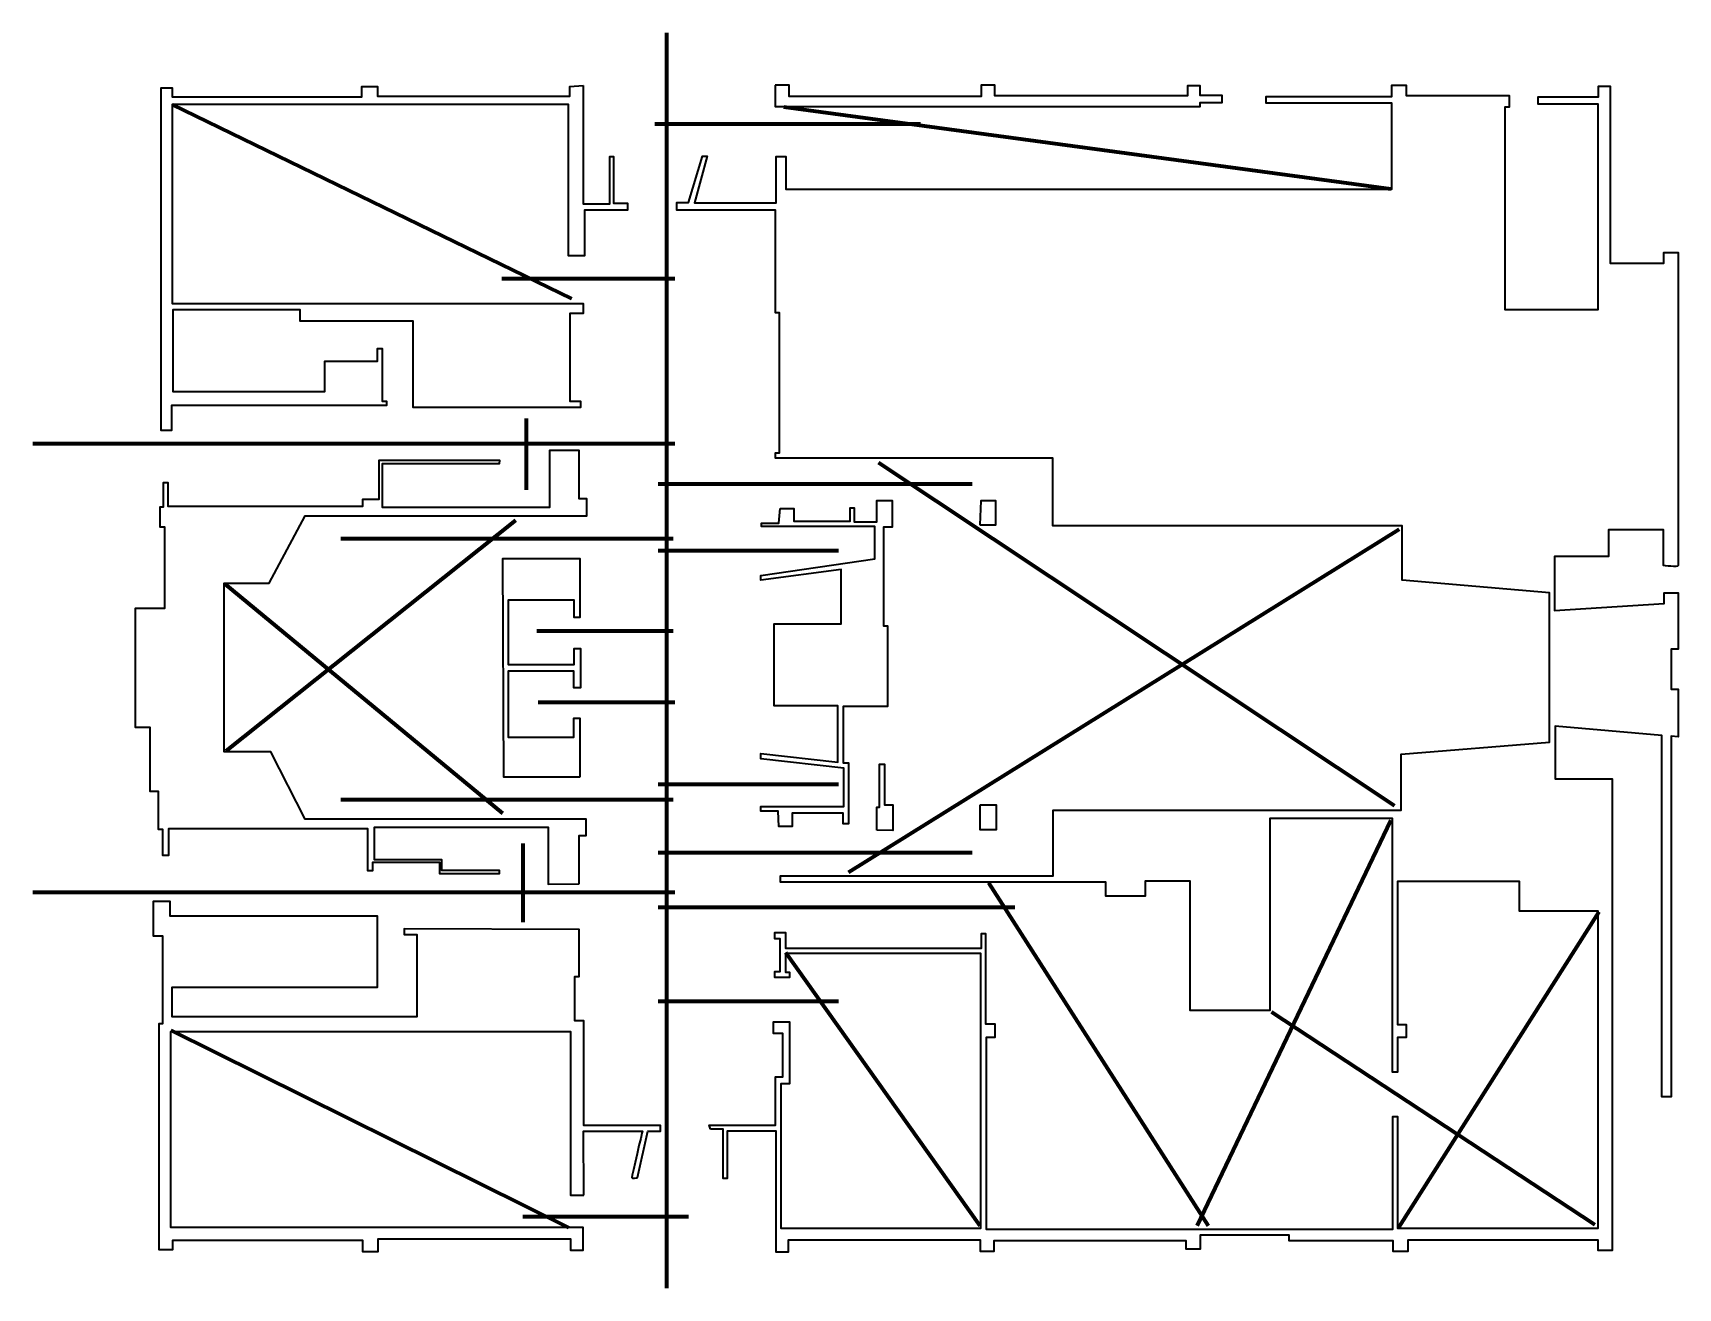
# Model space of a CAD drawing. Header units: inches. Extents: x 5 to 212, y 64 to 222.
import ezdxf

# ---------------------------------------------------------------- set-up
doc = ezdxf.new("R2010")
doc.units = ezdxf.units.IN
doc.header["$MEASUREMENT"] = 0
doc.layers.add('Layer 2', color=7, linetype='Continuous')
doc.layers.add('Layer 3', color=7, linetype='Continuous')

msp = doc.modelspace()

# ---------------------------------------------------------------- linework, layer by layer
at = {"layer": 'Layer 2', "color": 1, "lineweight": 35}
for points in [[(74.33, 215.34), (74.33, 200.5), (77.69, 200.5), (77.69, 206.42), (78.13, 206.42), (78.13, 200.59), (79.9, 200.59), (79.9, 199.71), (74.51, 199.71), (74.51, 193.97), (72.48, 193.97), (72.48, 212.95), (22.68, 212.95), (22.68, 187.97), (74.33, 187.97), (74.33, 186.73), (72.66, 186.73), (72.66, 175.69), (73.98, 175.69), (73.98, 174.9), (52.97, 174.9), (52.97, 185.76), (38.75, 185.76), (38.75, 187.17), (22.77, 187.17), (22.77, 176.93), (41.84, 176.93), (41.84, 180.73), (48.47, 180.73), (48.47, 182.32), (49.08, 182.32), (49.08, 175.69), (49.61, 175.69), (49.61, 175.16), (22.6, 175.16), (22.6, 171.99), (21.27, 171.99), (21.27, 215.07), (22.68, 215.07), (22.68, 213.92), (46.52, 213.92), (46.52, 215.25), (48.47, 215.25), (48.47, 214.01), (72.66, 214.01), (72.66, 215.25), (74.33, 215.34)], [(98.44, 215.38), (98.44, 212.7), (151.86, 212.7), (151.86, 213.24), (154.65, 213.24), (154.65, 214.09), (151.86, 214.09), (151.86, 215.33), (150.27, 215.33), (150.27, 214.04), (126.05, 214.04), (126.05, 215.38), (124.36, 215.38), (124.36, 213.99), (100.23, 213.99), (100.23, 215.38), (98.44, 215.38)], [(73.8, 115.04), (73.8, 121.13), (74.69, 121.13), (74.69, 123.16), (39.37, 123.16), (35.05, 131.64), (29.22, 131.64), (29.22, 152.83), (34.87, 152.83), (39.37, 161.3), (74.78, 161.3), (74.78, 163.42), (73.8, 163.42), (73.8, 169.51), (70.1, 169.51), (70.1, 162.32), (49.11, 162.32), (49.11, 167.87), (63.82, 167.87), (63.83, 168.23), (48.64, 168.23), (48.64, 163.33), (46.61, 163.33), (46.61, 162.45), (22.16, 162.45), (22.16, 165.45), (21.54, 165.45), (21.54, 162.36), (21.1, 162.36), (21.1, 159.89), (21.71, 159.89), (21.71, 149.65), (18.01, 149.65), (18.01, 134.73), (19.86, 134.73), (19.86, 126.69), (20.92, 126.69), (20.92, 121.93), (21.45, 121.93), (21.45, 118.66), (22.24, 118.66), (22.24, 122.02), (47.23, 122.02), (47.23, 116.71), (47.91, 116.71), (47.91, 117.76), (56.25, 117.76), (56.25, 116.37), (63.81, 116.37), (63.81, 116.73), (56.55, 116.73), (56.55, 118.07), (48.11, 118.07), (48.11, 122.19), (69.94, 122.19), (69.94, 115.03), (73.8, 115.04)], [(99.09, 162.22), (100.78, 162.22), (100.78, 160.61), (107.86, 160.61), (107.86, 162.3), (108.37, 162.3), (108.37, 160.53), (111.23, 160.53), (111.23, 163.23), (113.17, 163.23), (113.17, 159.85), (112.08, 159.85), (112.08, 147.46), (112.58, 147.46), (112.58, 137.34), (107.02, 137.34), (107.02, 130.25), (107.69, 130.25), (107.69, 122.58), (107.02, 122.58), (107.02, 123.93), (100.61, 123.93), (100.61, 122.24), (98.92, 122.24), (98.84, 124.18), (96.64, 124.18), (96.64, 124.77), (107.1, 124.77), (107.1, 129.58), (96.64, 130.76), (96.64, 131.44), (106.34, 130.34), (106.34, 137.42), (98.33, 137.42), (98.33, 147.71), (106.76, 147.71), (106.76, 154.54), (96.64, 153.19), (96.64, 153.78), (110.98, 155.89), (110.98, 159.94), (96.73, 159.94), (96.73, 160.36), (98.92, 160.36), (99.09, 162.22)], [(124.17, 160.15), (126.2, 160.15), (126.2, 163.16), (124.3, 163.16), (124.17, 160.15)], [(73.89, 128.46), (64.36, 128.46), (64.24, 155.92), (73.89, 155.92), (73.89, 148.51), (73.21, 148.51), (73.21, 150.7), (64.91, 150.7), (64.91, 142.59), (73.21, 142.59), (73.21, 144.63), (73.98, 144.63), (73.98, 139.69), (73.13, 139.69), (73.13, 141.77), (64.91, 141.77), (64.91, 133.48), (73.17, 133.48), (73.17, 135.85), (73.91, 135.85), (73.89, 128.46)], [(111.21, 121.81), (111.21, 124.7), (111.58, 124.7), (111.58, 130.1), (112.19, 130.1), (112.19, 125), (113.24, 125), (113.24, 121.75), (111.21, 121.81)], [(124.17, 124.94), (124.17, 121.87), (126.26, 121.87), (126.26, 124.94), (124.17, 124.94)]]:
    msp.add_lwpolyline(points, dxfattribs=at)
for points, knots in [([(90.31, 84.23), (90.31, 84.23), (91.9, 84.23), (91.9, 84.23), (91.9, 84.23), (91.9, 78.05), (91.9, 78.05), (91.9, 78.05), (92.43, 78.05), (92.43, 78.05), (92.43, 78.05), (92.43, 83.96), (92.43, 83.96), (92.43, 83.96), (98.6, 83.96), (98.6, 83.96), (98.6, 83.96), (98.6, 68.79), (98.6, 68.79), (98.6, 68.79), (100.1, 68.79), (100.1, 68.79), (100.1, 68.79), (100.1, 70.29), (100.1, 70.29), (100.1, 70.29), (124.27, 70.29), (124.27, 70.29), (124.27, 70.29), (124.27, 68.88), (124.27, 68.88), (124.27, 68.88), (125.94, 68.88), (125.94, 68.88), (125.94, 68.88), (125.94, 70.2), (125.94, 70.2), (125.94, 70.2), (150.11, 70.2), (150.11, 70.2), (150.11, 70.2), (150.11, 69.14), (150.11, 69.14), (150.11, 69.14), (151.87, 69.14), (151.87, 69.14), (151.87, 69.14), (151.87, 70.91), (151.87, 70.91), (151.87, 70.91), (163.07, 70.91), (163.07, 70.91), (163.07, 70.91), (163.07, 70.2), (163.07, 70.2), (163.07, 70.2), (176.12, 70.2), (176.12, 70.2), (176.12, 70.2), (176.12, 68.88), (176.12, 68.88), (176.12, 68.88), (177.98, 68.88), (177.98, 68.88), (177.98, 68.88), (177.98, 70.29), (177.98, 70.29), (177.98, 70.29), (201.88, 70.29), (201.88, 70.29), (201.88, 70.29), (201.88, 68.97), (201.88, 68.97), (201.88, 68.97), (203.64, 68.97), (203.64, 68.97), (203.64, 68.97), (203.64, 128.23), (203.64, 128.23), (203.64, 128.23), (196.5, 128.23), (196.5, 128.23), (196.5, 128.23), (196.5, 134.85), (196.5, 134.85), (196.5, 134.85), (209.9, 133.7), (209.9, 133.7), (209.9, 133.7), (209.9, 88.28), (209.9, 88.28), (209.9, 88.28), (211.05, 88.28), (211.05, 88.28), (211.05, 88.28), (211.05, 133.61), (211.05, 133.61), (211.05, 133.61), (211.93, 133.53), (211.93, 133.53), (211.93, 133.53), (211.93, 139.52), (211.93, 139.52), (211.93, 139.52), (211.05, 139.52), (211.05, 139.52), (211.05, 139.52), (211.05, 144.55), (211.05, 144.55), (211.05, 144.55), (211.93, 144.55), (211.93, 144.55), (211.93, 144.55), (211.93, 151.61), (211.93, 151.61), (211.93, 151.61), (210.17, 151.61), (210.17, 151.61), (210.17, 151.61), (210.17, 150.28), (210.17, 150.28), (210.17, 150.28), (196.41, 149.4), (196.41, 149.4), (196.41, 149.4), (196.41, 156.19), (196.41, 156.19), (196.41, 156.19), (203.2, 156.19), (203.2, 156.19), (203.2, 156.19), (203.2, 159.54), (203.2, 159.54), (203.2, 159.54), (210.08, 159.54), (210.08, 159.54), (210.08, 159.54), (210.08, 155.05), (210.08, 155.05), (210.08, 155.05), (211.93, 154.78), (211.93, 155.05), (211.93, 155.31), (211.93, 194.38), (211.93, 194.38), (211.93, 194.38), (210.13, 194.38), (210.13, 194.38), (210.13, 194.38), (210.13, 193.04), (210.13, 193.04), (210.13, 193.04), (203.41, 193.04), (203.41, 193.04), (203.41, 193.04), (203.41, 215.28), (203.41, 215.28), (203.41, 215.28), (201.94, 215.28), (201.94, 215.28), (201.94, 215.28), (201.94, 213.93), (201.94, 213.93), (201.94, 213.93), (194.36, 213.93), (194.36, 213.93), (194.36, 213.93), (194.36, 213.02), (194.36, 213.02), (194.36, 213.02), (201.88, 213.02), (201.88, 213.02), (201.88, 213.02), (201.88, 187.23), (201.88, 187.23), (201.88, 187.23), (190.15, 187.23), (190.15, 187.23), (190.15, 187.23), (190.15, 212.65), (190.15, 212.65), (190.15, 212.65), (190.7, 212.65), (190.7, 212.65), (190.7, 212.65), (190.7, 214.12), (190.7, 214.12), (190.7, 214.12), (177.75, 214.12), (177.75, 214.12), (177.75, 214.12), (177.75, 215.4), (177.75, 215.4), (177.75, 215.4), (175.97, 215.4), (175.97, 215.4), (175.97, 215.4), (175.97, 213.99), (175.97, 213.99), (175.97, 213.99), (160.15, 213.99), (160.15, 213.99), (160.15, 213.99), (160.15, 213.14), (160.15, 213.14), (160.15, 213.14), (175.97, 213.14), (175.97, 213.14), (175.97, 213.14), (175.97, 202.32), (175.97, 202.32), (175.97, 202.32), (99.79, 202.32), (99.79, 202.32), (99.79, 202.32), (99.79, 206.42), (99.79, 206.42), (99.79, 206.42), (98.56, 206.42), (98.56, 206.42), (98.56, 206.42), (98.56, 200.61), (98.56, 200.61), (98.56, 200.61), (88.3, 200.61), (88.3, 200.61), (88.3, 200.61), (89.89, 206.48), (89.89, 206.48), (89.89, 206.48), (89.34, 206.48), (89.34, 206.48), (89.34, 206.48), (87.57, 200.67), (87.57, 200.67), (87.57, 200.67), (86.1, 200.67), (86.1, 200.67), (86.1, 200.67), (86.1, 199.7), (86.1, 199.7), (86.1, 199.7), (98.5, 199.7), (98.5, 199.7), (98.5, 199.7), (98.5, 186.81), (98.5, 186.81), (98.5, 186.81), (98.99, 186.81), (98.99, 186.81), (98.99, 186.81), (98.99, 169.21), (98.99, 169.21), (98.99, 169.21), (98.5, 169.21), (98.5, 169.21), (98.5, 169.21), (98.5, 168.54), (98.5, 168.54), (98.5, 168.54), (133.33, 168.54), (133.33, 168.54), (133.33, 168.54), (133.33, 160.04), (133.33, 160.04), (133.33, 160.04), (177.26, 160.04), (177.26, 160.04), (177.26, 160.04), (177.26, 153.2), (177.26, 153.2), (177.26, 153.2), (195.77, 151.61), (195.77, 151.61), (195.77, 151.61), (195.77, 132.86), (195.77, 132.86), (195.77, 132.86), (177.13, 131.33), (177.13, 131.33), (177.13, 131.33), (177.13, 124.3), (177.13, 124.3), (177.13, 124.3), (133.39, 124.3), (133.39, 124.3), (133.39, 124.3), (133.39, 116.06), (133.39, 116.06), (133.39, 116.06), (99.11, 116.06), (99.11, 116.06), (99.11, 116.06), (99.11, 115.26), (99.11, 115.26), (99.11, 115.26), (139.99, 115.26), (139.99, 115.26), (139.99, 115.26), (139.99, 113.49), (139.99, 113.49), (139.99, 113.49), (144.94, 113.49), (144.94, 113.49), (144.94, 113.49), (144.94, 115.38), (144.94, 115.38), (144.94, 115.38), (150.62, 115.38), (150.62, 115.38), (150.62, 115.38), (150.62, 99.13), (150.62, 99.13), (150.62, 99.13), (160.64, 99.13), (160.64, 99.13), (160.64, 99.13), (160.64, 123.27), (160.64, 123.27), (160.64, 123.27), (176.03, 123.27), (176.03, 123.27), (176.03, 123.27), (176.03, 91.38), (176.03, 91.38), (176.03, 91.38), (176.67, 91.38), (176.67, 91.38), (176.67, 91.38), (176.67, 95.76), (176.67, 95.76), (176.67, 95.76), (177.77, 95.76), (177.77, 95.76), (177.77, 95.76), (177.77, 97.37), (177.77, 97.37), (177.77, 97.37), (176.67, 97.37), (176.67, 97.37), (176.67, 97.37), (176.67, 115.33), (176.67, 115.33), (176.67, 115.33), (192.02, 115.33), (192.02, 115.33), (192.02, 115.33), (192.02, 111.62), (192.02, 111.62), (192.02, 111.62), (201.89, 111.62), (201.89, 111.62), (201.89, 111.62), (201.89, 71.81), (201.89, 71.81), (201.89, 71.81), (176.67, 71.81), (176.67, 71.81), (176.67, 71.81), (176.67, 85.81), (176.67, 85.81), (176.67, 85.81), (176.08, 85.81), (176.08, 85.81), (176.08, 85.81), (176.08, 71.65), (176.08, 71.65), (176.08, 71.65), (124.98, 71.65), (124.98, 71.65), (124.98, 71.65), (124.98, 95.76), (124.98, 95.76), (124.98, 95.76), (126.08, 95.76), (126.08, 95.76), (126.08, 95.76), (126.08, 97.45), (126.08, 97.45), (126.08, 97.45), (124.9, 97.45), (124.9, 97.45), (124.9, 97.45), (124.9, 108.83), (124.9, 108.83), (124.9, 108.83), (124.39, 108.83), (124.39, 108.83), (124.39, 108.83), (124.39, 106.98), (124.39, 106.98), (124.39, 106.98), (99.77, 106.98), (99.77, 106.98), (99.77, 106.98), (99.77, 108.92), (99.77, 108.92), (99.77, 108.92), (98.42, 108.92), (98.42, 108.92), (98.42, 108.92), (98.42, 108.16), (98.42, 108.16), (98.42, 108.16), (99.09, 108.16), (99.09, 108.16), (99.09, 108.16), (99.09, 104.03), (99.09, 104.03), (99.09, 104.03), (98.42, 104.03), (98.42, 104.03), (98.42, 104.03), (98.42, 103.27), (98.42, 103.27), (98.42, 103.27), (100.27, 103.27), (100.27, 103.27), (100.27, 103.27), (100.27, 103.94), (100.27, 103.94), (100.27, 103.94), (99.77, 103.94), (99.77, 103.94), (99.77, 103.94), (99.77, 106.31), (99.77, 106.31), (99.77, 106.31), (124.31, 106.31), (124.31, 106.31), (124.31, 106.31), (124.31, 71.81), (124.31, 71.81), (124.31, 71.81), (99.17, 71.81), (99.17, 71.81), (99.17, 71.81), (99.17, 89.94), (99.17, 89.94), (99.17, 89.94), (100.27, 89.94), (100.27, 89.94), (100.27, 89.94), (100.27, 97.7), (100.27, 97.7), (100.27, 97.7), (98.25, 97.7), (98.25, 97.7), (98.25, 97.7), (98.25, 96.27), (98.25, 96.27), (98.25, 96.27), (99.43, 96.27), (99.43, 96.27), (99.43, 96.27), (99.43, 90.79), (99.43, 90.79), (99.43, 90.79), (98.5, 90.79), (98.5, 90.79), (98.5, 90.79), (98.5, 84.72), (98.5, 84.72), (98.5, 84.72), (90.15, 84.72), (90.15, 84.72), (90.15, 84.72), (90.31, 84.23), (90.31, 84.23)], [0, 0, 0, 0, 1, 1, 1, 2, 2, 2, 3, 3, 3, 4, 4, 4, 5, 5, 5, 6, 6, 6, 7, 7, 7, 8, 8, 8, 9, 9, 9, 10, 10, 10, 11, 11, 11, 12, 12, 12, 13, 13, 13, 14, 14, 14, 15, 15, 15, 16, 16, 16, 17, 17, 17, 18, 18, 18, 19, 19, 19, 20, 20, 20, 21, 21, 21, 22, 22, 22, 23, 23, 23, 24, 24, 24, 25, 25, 25, 26, 26, 26, 27, 27, 27, 28, 28, 28, 29, 29, 29, 30, 30, 30, 31, 31, 31, 32, 32, 32, 33, 33, 33, 34, 34, 34, 35, 35, 35, 36, 36, 36, 37, 37, 37, 38, 38, 38, 39, 39, 39, 40, 40, 40, 41, 41, 41, 42, 42, 42, 43, 43, 43, 44, 44, 44, 45, 45, 45, 46, 46, 46, 47, 47, 47, 48, 48, 48, 49, 49, 49, 50, 50, 50, 51, 51, 51, 52, 52, 52, 53, 53, 53, 54, 54, 54, 55, 55, 55, 56, 56, 56, 57, 57, 57, 58, 58, 58, 59, 59, 59, 60, 60, 60, 61, 61, 61, 62, 62, 62, 63, 63, 63, 64, 64, 64, 65, 65, 65, 66, 66, 66, 67, 67, 67, 68, 68, 68, 69, 69, 69, 70, 70, 70, 71, 71, 71, 72, 72, 72, 73, 73, 73, 74, 74, 74, 75, 75, 75, 76, 76, 76, 77, 77, 77, 78, 78, 78, 79, 79, 79, 80, 80, 80, 81, 81, 81, 82, 82, 82, 83, 83, 83, 84, 84, 84, 85, 85, 85, 86, 86, 86, 87, 87, 87, 88, 88, 88, 89, 89, 89, 90, 90, 90, 91, 91, 91, 92, 92, 92, 93, 93, 93, 94, 94, 94, 95, 95, 95, 96, 96, 96, 97, 97, 97, 98, 98, 98, 99, 99, 99, 100, 100, 100, 101, 101, 101, 102, 102, 102, 103, 103, 103, 104, 104, 104, 105, 105, 105, 106, 106, 106, 107, 107, 107, 108, 108, 108, 109, 109, 109, 110, 110, 110, 111, 111, 111, 112, 112, 112, 113, 113, 113, 114, 114, 114, 115, 115, 115, 116, 116, 116, 117, 117, 117, 118, 118, 118, 119, 119, 119, 120, 120, 120, 121, 121, 121, 122, 122, 122, 123, 123, 123, 124, 124, 124, 125, 125, 125, 126, 126, 126, 127, 127, 127, 128, 128, 128, 129, 129, 129, 130, 130, 130, 131, 131, 131, 132, 132, 132, 133, 133, 133, 134, 134, 134, 135, 135, 135, 136, 136, 136, 137, 137, 137, 138, 138, 138, 139, 139, 139, 140, 140, 140, 141, 141, 141, 142, 142, 142, 143, 143, 143, 144, 144, 144, 145, 145, 145, 146, 146, 146, 147, 147, 147, 148, 148, 148, 149, 149, 149, 150, 150, 150, 151, 151, 151, 152, 152, 152, 153, 153, 153, 154, 154, 154, 155, 155, 155, 156, 156, 156, 156]), ([(74.42, 75.93), (74.42, 75.93), (72.74, 75.93), (72.74, 75.93), (72.74, 75.93), (72.74, 96.5), (72.74, 96.5), (72.74, 96.5), (22.51, 96.5), (22.51, 96.5), (22.51, 96.5), (22.51, 71.87), (22.51, 71.87), (22.51, 71.87), (74.33, 71.87), (74.33, 71.87), (74.33, 71.87), (74.33, 69.04), (74.33, 69.04), (74.33, 69.04), (72.74, 69.04), (72.74, 69.04), (72.74, 69.04), (72.74, 70.45), (72.74, 70.45), (72.74, 70.45), (48.55, 70.45), (48.55, 70.45), (48.55, 70.45), (48.55, 68.86), (48.55, 68.86), (48.55, 68.86), (46.61, 68.86), (46.61, 68.86), (46.61, 68.86), (46.61, 70.28), (46.61, 70.28), (46.61, 70.28), (22.77, 70.28), (22.77, 70.28), (22.77, 70.28), (22.77, 69.13), (22.77, 69.13), (22.77, 69.13), (21.01, 69.13), (21.01, 69.13), (21.01, 69.13), (21.01, 97.47), (21.01, 97.47), (21.01, 97.47), (21.45, 97.47), (21.45, 97.47), (21.45, 97.47), (21.45, 108.51), (21.45, 108.51), (21.45, 108.51), (20.3, 108.51), (20.3, 108.51), (20.3, 108.51), (20.3, 112.83), (20.3, 112.83), (20.3, 112.83), (22.42, 112.83), (22.42, 112.83), (22.42, 112.83), (22.42, 110.98), (22.42, 110.98), (22.42, 110.98), (48.47, 110.98), (48.47, 110.98), (48.47, 110.98), (48.47, 109.04), (48.47, 109.04), (48.47, 109.04), (48.47, 102.06), (48.47, 102.06), (48.47, 102.06), (22.68, 102.06), (22.68, 102.06), (22.68, 102.06), (22.68, 98.35), (22.68, 98.35), (22.68, 98.35), (53.41, 98.35), (53.41, 98.35), (53.41, 98.35), (53.41, 108.68), (53.41, 108.68), (53.41, 108.68), (51.82, 108.68), (51.82, 108.68), (51.82, 108.68), (51.82, 109.39), (51.82, 109.39), (51.82, 109.39), (73.8, 109.3), (73.8, 109.3), (73.8, 109.3), (73.8, 103.39), (73.8, 103.39), (73.8, 103.39), (73.27, 103.39), (73.27, 103.39), (73.27, 103.39), (73.27, 97.82), (73.27, 97.82), (73.27, 97.82), (74.42, 97.82), (74.42, 97.82), (74.42, 97.82), (74.42, 84.67), (74.42, 84.67), (74.42, 84.67), (84.05, 84.67), (84.05, 84.67), (84.05, 84.67), (84.05, 83.96), (84.05, 83.96), (84.05, 83.96), (82.46, 83.96), (82.46, 83.96), (82.46, 83.96), (81.14, 78.14), (81.14, 78.14), (81.14, 78.14), (80.43, 77.96), (80.43, 78.14), (80.43, 78.32), (81.76, 83.96), (81.76, 83.96), (81.76, 83.96), (74.35, 83.96), (74.35, 83.96), (74.35, 83.96), (74.42, 75.93), (74.42, 75.93)], [0, 0, 0, 0, 1, 1, 1, 2, 2, 2, 3, 3, 3, 4, 4, 4, 5, 5, 5, 6, 6, 6, 7, 7, 7, 8, 8, 8, 9, 9, 9, 10, 10, 10, 11, 11, 11, 12, 12, 12, 13, 13, 13, 14, 14, 14, 15, 15, 15, 16, 16, 16, 17, 17, 17, 18, 18, 18, 19, 19, 19, 20, 20, 20, 21, 21, 21, 22, 22, 22, 23, 23, 23, 24, 24, 24, 25, 25, 25, 26, 26, 26, 27, 27, 27, 28, 28, 28, 29, 29, 29, 30, 30, 30, 31, 31, 31, 32, 32, 32, 33, 33, 33, 34, 34, 34, 35, 35, 35, 36, 36, 36, 37, 37, 37, 38, 38, 38, 39, 39, 39, 40, 40, 40, 41, 41, 41, 42, 42, 42, 43, 43, 43, 44, 44, 44, 45, 45, 45, 45])]:
    msp.add_open_spline(points, degree=3, knots=knots, dxfattribs=at)
at = {"layer": 'Layer 3', "color": 4, "lineweight": 70}
for points in [[(84.78, 221.96), (84.78, 64.26)], [(22.68, 212.95), (72.86, 188.59)], [(175.84, 202.32), (99.56, 212.62)], [(83.35, 210.52), (116.72, 210.52)], [(85.83, 191.07), (64.09, 191.07)], [(67.14, 173.53), (67.14, 164.57)], [(5.17, 170.39), (85.83, 170.39)], [(111.46, 168), (176.29, 124.9)], [(83.73, 165.33), (123.21, 165.33)], [(29.46, 131.77), (65.88, 160.75)], [(107.65, 116.51), (176.87, 159.61)], [(43.88, 158.44), (85.64, 158.44)], [(83.73, 156.94), (106.42, 156.94)], [(29.27, 152.74), (64.17, 123.95)], [(68.48, 146.83), (85.64, 146.83)], [(68.67, 137.87), (85.83, 137.87)], [(83.73, 127.57), (106.42, 127.57)], [(43.88, 125.64), (85.64, 125.64)], [(175.84, 123), (151.48, 72.08)], [(66.76, 120.14), (66.76, 110.22)], [(83.73, 118.99), (123.21, 118.99)], [(5.17, 113.99), (85.83, 113.99)], [(152.9, 72.08), (125.3, 115.18)], [(83.73, 112.13), (128.56, 112.13)], [(201.96, 111.55), (176.79, 71.89)], [(99.75, 106.41), (124.16, 72.08)], [(83.73, 100.3), (106.42, 100.3)], [(160.85, 98.97), (201.47, 72.27)], [(22.52, 96.68), (72.48, 71.89)], [(87.55, 73.23), (66.76, 73.23)]]:
    msp.add_lwpolyline(points, dxfattribs=at)

doc.saveas('drawing.dxf')
